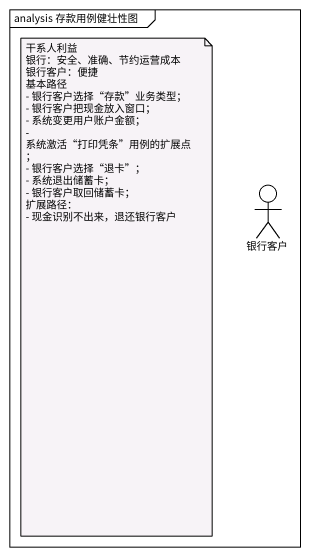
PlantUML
@startuml
mainframe analysis 存款用例健壮性图
actor 银行客户
note as N1
  干系人利益
  银行：安全、准确、节约运营成本
  银行客户：便捷
  基本路径
  - 银行客户选择“存款”业务类型；
  - 银行客户把现金放入窗口；
  - 系统变更用户账户金额；
  - 系统激活“打印凭条”用例的扩展点；
  - 银行客户选择“退卡”；
  - 系统退出储蓄卡；
  - 银行客户取回储蓄卡；
  扩展路径：
  - 现金识别不出来，退还银行客户
end note
@enduml
